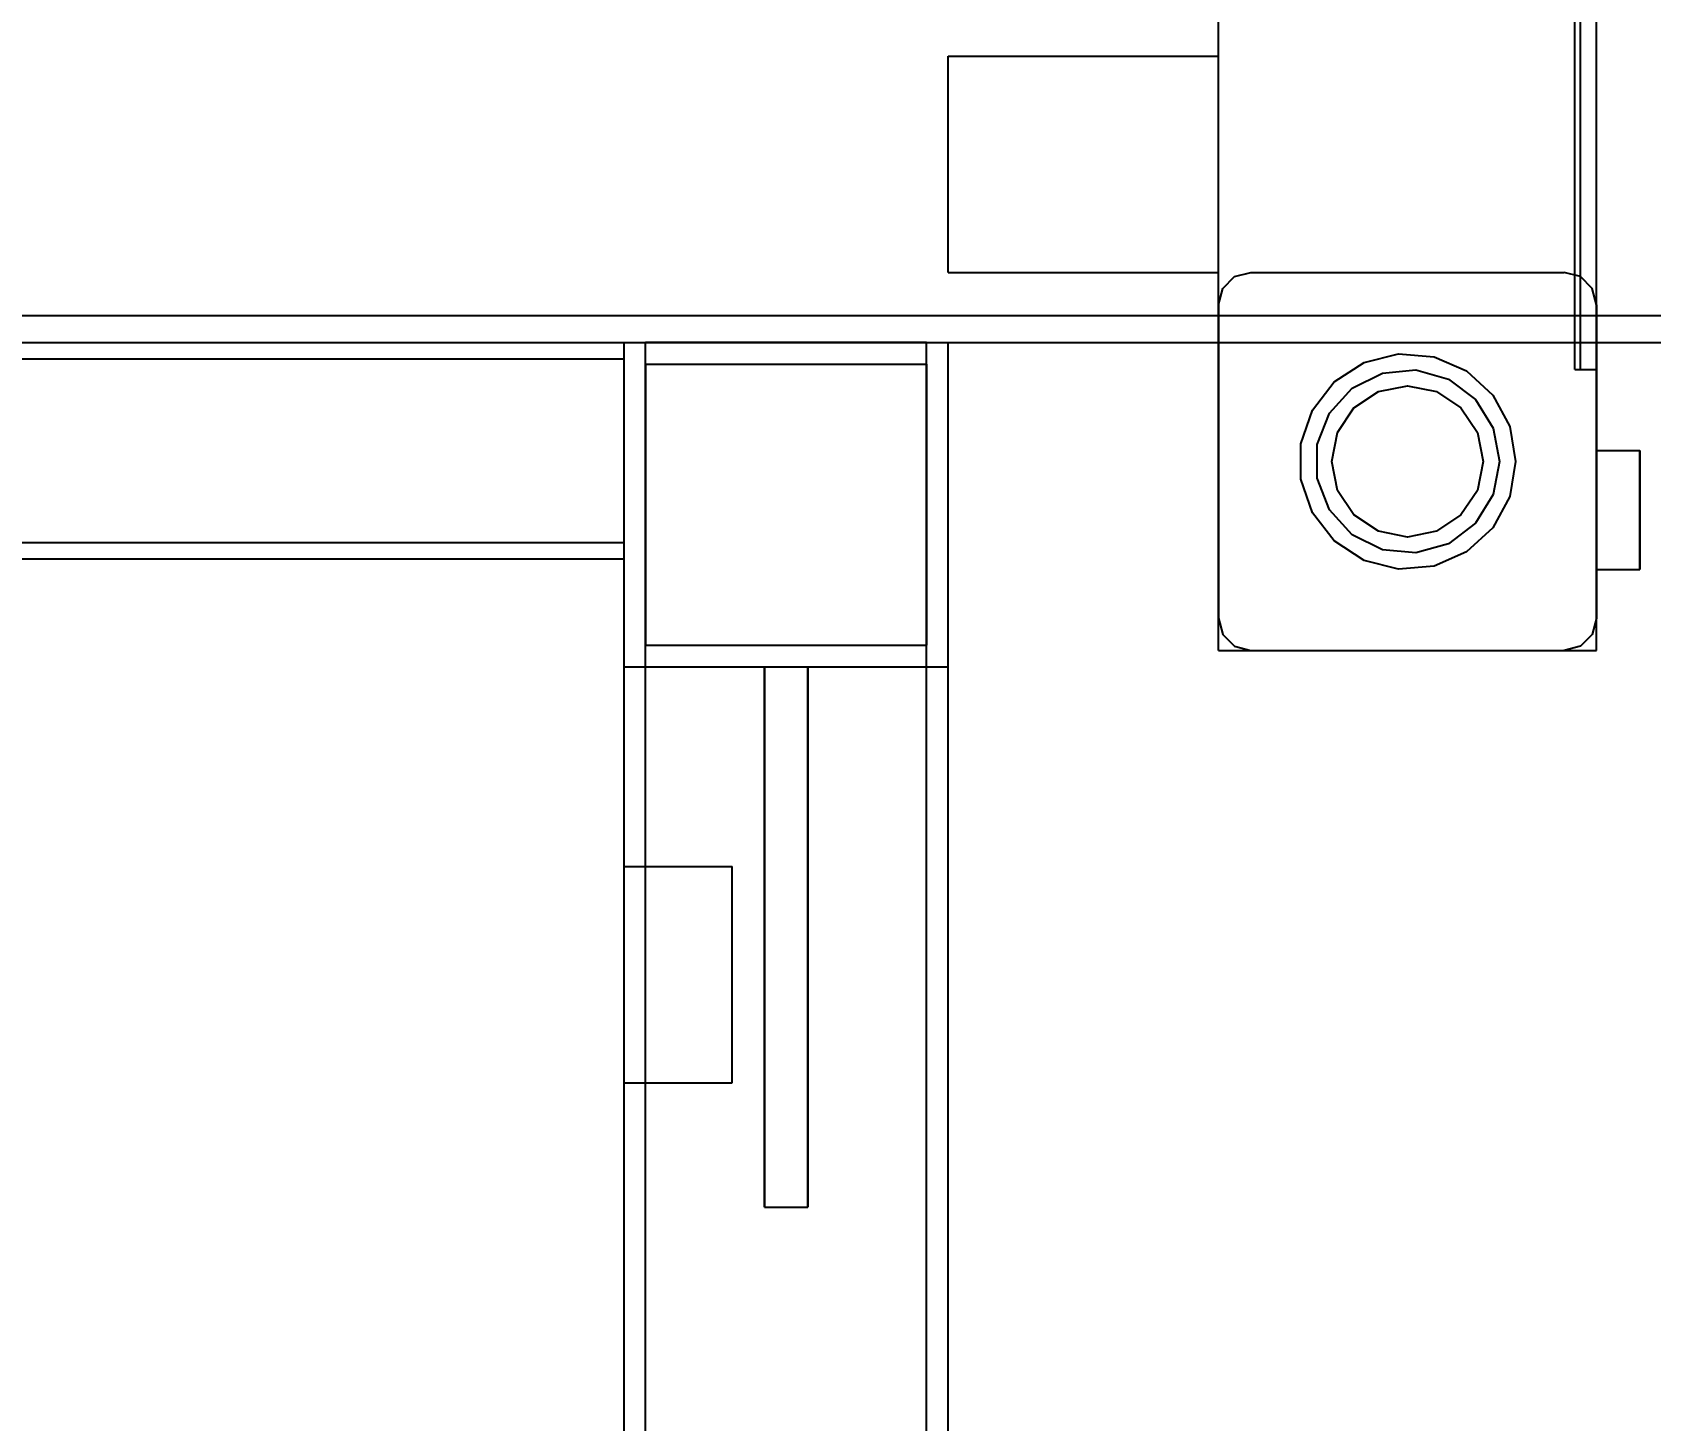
# Model space of a CAD drawing. Header units: millimetres. Extents: x -201 to 3037, y -406 to 3230.
# Drawn here: x 430.5 to 730, y 1017.5 to 1274.4 of the extents above; entities that cross this region are included whole.
import ezdxf

# ---------------------------------------------------------------- set-up
doc = ezdxf.new("R2010")
doc.units = ezdxf.units.MM
for name, color, linetype in [('DIM', 5, 'Continuous'), ('HIDDEN', 8, 'Continuous'), ('VISIBLE', 7, 'Continuous')]:
    doc.layers.add(name, color=color, linetype=linetype)
doc.styles.add('OpenSansCondensed-Light', font='OpenSansCondensed-Light.ttf')
doc.dimstyles.new('EZDXF', dxfattribs={"dimtxt": 0.25, "dimasz": 0.175, "dimexe": 0.375, "dimexo": 0.125, "dimgap": 0.1, "dimtad": 1, "dimlfac": 100, "dimzin": 12, "dimdsep": 46, "dimtxsty": 'OpenSansCondensed-Light', "dimblk": 'ARCHTICK', "dimcen": 2.5, "dimazin": 3, "dimtfac": 0.5, "dimtmove": 2, "dimatfit": 3})

# ---------------------------------------------------------------- blocks, each defined once
blk = doc.blocks.new('_ARCHTICK')
at = {"color": 0, "linetype": 'BYBLOCK', "const_width": 0.15}
blk.add_lwpolyline([(-0.5, -0.5), (0.5, 0.5)], dxfattribs=at)

msp = doc.modelspace()

# ---------------------------------------------------------------- linework, layer by layer
at = {"layer": 'HIDDEN'}
for points in [[(650, 1217), (650, 1340)], [(650, 1160), (650, 1340)], [(720, 1217), (720, 1340)], [(720, 1160), (720, 1340)], [(716, 1212), (716, 1322)], [(716, 1212), (716, 1322)], [(716, 1212), (716, 1322)], [(716, 1212), (716, 1322)], [(717, 1212), (717, 1322)], [(717, 1212), (717, 1322)], [(720, 1212), (720, 1322)], [(720, 1212), (720, 1322)], [(600, 1230), (600, 1270)], [(600, 1230), (600, 1270)], [(600, 1270), (650, 1270)], [(600, 1270), (650, 1270)], [(650, 1230), (650, 1270)], [(650, 1230), (650, 1270)], [(600, 1230), (650, 1230)], [(600, 1230), (650, 1230)], [(650, 1224), (650.8, 1227), (653, 1229.2), (656, 1230)], [(650, 1224), (650.8, 1227), (653, 1229.2), (656, 1230)], [(656, 1230), (714, 1230)], [(656, 1230), (714, 1230)], [(720, 1224), (719.2, 1227), (717, 1229.2), (714, 1230)], [(720, 1224), (719.2, 1227), (717, 1229.2), (714, 1230)], [(10, 1222), (1230, 1222)], [(10, 1222), (1230, 1222)], [(10, 1222), (1230, 1222)], [(10, 1222), (1230, 1222)], [(650, 1224), (650, 1166)], [(650, 1224), (650, 1166)], [(720, 1224), (720, 1166)], [(720, 1224), (720, 1166)], [(10, 1217), (600, 1217)], [(10, 1217), (1230, 1217)], [(10, 1217), (1230, 1217)], [(10, 1217), (1230, 1217)], [(70, 1217), (540, 1217)], [(70, 1217), (540, 1217)], [(70, 1217), (540, 1217)], [(540, 880), (540, 1217)], [(540, 880), (540, 1217)], [(540, 1217), (600, 1217)], [(540, 1217), (600, 1217)], [(540, 880), (540, 1217)], [(540, 880), (540, 1217)], [(540, 1217), (600, 1217)], [(540, 1217), (600, 1217)], [(540, 880), (540, 1217)], [(540, 1217), (600, 1217)], [(540, 880), (540, 1217)], [(540, 880), (540, 1217)], [(540, 1217), (600, 1217)], [(540, 1217), (600, 1217)], [(540, 1157), (540, 1217)], [(540, 1157), (540, 1217)], [(540, 1217), (600, 1217)], [(540, 1217), (600, 1217)], [(540, 1157), (540, 1217)], [(540, 1157), (540, 1217)], [(540, 1217), (600, 1217)], [(540, 1217), (600, 1217)], [(540, 1177), (540, 1217)], [(540, 1177), (540, 1217)], [(540, 1177), (540, 1217)], [(596, 1217), (544, 1217)], [(596, 1217), (544, 1217)], [(544, 880), (544, 1217)], [(544, 880), (544, 1217)], [(596, 1217), (544, 1217)], [(596, 1217), (544, 1217)], [(544, 880), (544, 1217)], [(544, 880), (544, 1217)], [(596, 1217), (544, 1217)], [(596, 1217), (544, 1217)], [(544, 880), (544, 1217)], [(544, 880), (544, 1217)], [(596, 1217), (544, 1217)], [(596, 1217), (544, 1217)], [(544, 880), (544, 1217)], [(544, 880), (544, 1217)], [(596, 880), (596, 1217)], [(596, 880), (596, 1217)], [(596, 880), (596, 1217)], [(596, 880), (596, 1217)], [(596, 880), (596, 1217)], [(596, 880), (596, 1217)], [(596, 880), (596, 1217)], [(596, 880), (596, 1217)], [(600, 880), (600, 1217)], [(600, 880), (600, 1217)], [(600, 880), (600, 1217)], [(600, 880), (600, 1217)], [(600, 880), (600, 1217)], [(600, 880), (600, 1217)], [(600, 880), (600, 1217)], [(600, 1157), (600, 1217)], [(600, 1157), (600, 1217)], [(600, 1157), (600, 1217)], [(600, 1157), (600, 1217)], [(70, 1214), (540, 1214)], [(70, 1214), (540, 1214)], [(70, 1214), (540, 1214)], [(70, 1214), (540, 1214)], [(540, 1180), (540, 1214)], [(540, 1180), (540, 1214)], [(540, 1180), (540, 1214)], [(540, 1180), (540, 1214)], [(544, 1213), (596, 1213)], [(544, 1213), (544, 1161)], [(544, 1213), (596, 1213)], [(544, 1213), (544, 1161)], [(544, 1213), (596, 1213)], [(544, 1213), (544, 1161)], [(544, 1213), (596, 1213)], [(544, 1213), (544, 1161)], [(596, 1213), (596, 1161)], [(596, 1213), (596, 1161)], [(596, 1213), (596, 1161)], [(596, 1213), (596, 1161)], [(705, 1195), (703.92, 1188.51), (700.78, 1182.72), (695.94, 1178.26), (689.91, 1175.61), (683.35, 1175.07), (676.97, 1176.68), (671.45, 1180.29), (667.41, 1185.48), (665.27, 1191.71), (665.27, 1198.29), (667.41, 1204.52), (671.45, 1209.71), (676.97, 1213.32), (683.35, 1214.93), (689.91, 1214.39), (695.94, 1211.74), (700.78, 1207.28), (703.92, 1201.49), (705, 1195)], [(705, 1195), (703.92, 1188.51), (700.78, 1182.72), (695.94, 1178.26), (689.91, 1175.61), (683.35, 1175.07), (676.97, 1176.68), (671.45, 1180.29), (667.41, 1185.48), (665.27, 1191.71), (665.27, 1198.29), (667.41, 1204.52), (671.45, 1209.71), (676.97, 1213.32), (683.35, 1214.93), (689.91, 1214.39), (695.94, 1211.74), (700.78, 1207.28), (703.92, 1201.49), (705, 1195)], [(702, 1195), (700.85, 1188.86), (697.56, 1183.55), (692.58, 1179.78), (686.57, 1178.07), (680.35, 1178.65), (674.76, 1181.43), (670.55, 1186.05), (668.29, 1191.88), (668.29, 1198.12), (670.55, 1203.95), (674.76, 1208.57), (680.35, 1211.35), (686.57, 1211.93), (692.58, 1210.22), (697.56, 1206.45), (700.85, 1201.14), (702, 1195)], [(702, 1195), (700.85, 1188.86), (697.56, 1183.55), (692.58, 1179.78), (686.57, 1178.07), (680.35, 1178.65), (674.76, 1181.43), (670.55, 1186.05), (668.29, 1191.88), (668.29, 1198.12), (670.55, 1203.95), (674.76, 1208.57), (680.35, 1211.35), (686.57, 1211.93), (692.58, 1210.22), (697.56, 1206.45), (700.85, 1201.14), (702, 1195)], [(716, 1212), (720, 1212)], [(716, 1212), (720, 1212)], [(716, 1212), (717, 1212)], [(716, 1212), (717, 1212)], [(699, 1195), (697.93, 1189.64), (694.9, 1185.1), (690.36, 1182.07), (685, 1181), (679.64, 1182.07), (675.1, 1185.1), (672.07, 1189.64), (671, 1195), (672.07, 1200.36), (675.1, 1204.9), (679.64, 1207.93), (685, 1209), (690.36, 1207.93), (694.9, 1204.9), (697.93, 1200.36), (699, 1195)], [(699, 1195), (697.93, 1189.64), (694.9, 1185.1), (690.36, 1182.07), (685, 1181), (679.64, 1182.07), (675.1, 1185.1), (672.07, 1189.64), (671, 1195), (672.07, 1200.36), (675.1, 1204.9), (679.64, 1207.93), (685, 1209), (690.36, 1207.93), (694.9, 1204.9), (697.93, 1200.36), (699, 1195)], [(720, 1197), (720, 1196.72), (720, 1195.91), (720, 1194.6), (720, 1192.86), (720, 1190.77), (720, 1188.45), (720, 1186), (720, 1183.55), (720, 1181.23), (720, 1179.14), (720, 1177.4), (720, 1176.09), (720, 1175.28), (720, 1175)], [(720, 1175), (720, 1175.28), (720, 1176.09), (720, 1177.4), (720, 1179.14), (720, 1181.23), (720, 1183.55), (720, 1186), (720, 1188.45), (720, 1190.77), (720, 1192.86), (720, 1194.6), (720, 1195.91), (720, 1196.72), (720, 1197)], [(720, 1197), (728, 1197)], [(720, 1197), (720, 1196.72), (720, 1195.91), (720, 1194.6), (720, 1192.86), (720, 1190.77), (720, 1188.45), (720, 1186), (720, 1183.55), (720, 1181.23), (720, 1179.14), (720, 1177.4), (720, 1176.09), (720, 1175.28), (720, 1175)], [(720, 1175), (720, 1175.28), (720, 1176.09), (720, 1177.4), (720, 1179.14), (720, 1181.23), (720, 1183.55), (720, 1186), (720, 1188.45), (720, 1190.77), (720, 1192.86), (720, 1194.6), (720, 1195.91), (720, 1196.72), (720, 1197)], [(720, 1197), (728, 1197)], [(720, 1197), (720, 1196.72), (720, 1195.91), (720, 1194.6), (720, 1192.86), (720, 1190.77), (720, 1188.45), (720, 1186), (720, 1183.55), (720, 1181.23), (720, 1179.14), (720, 1177.4), (720, 1176.09), (720, 1175.28), (720, 1175)], [(720, 1175), (720, 1175.28), (720, 1176.09), (720, 1177.4), (720, 1179.14), (720, 1181.23), (720, 1183.55), (720, 1186), (720, 1188.45), (720, 1190.77), (720, 1192.86), (720, 1194.6), (720, 1195.91), (720, 1196.72), (720, 1197)], [(728, 1175), (728, 1175.28), (728, 1176.09), (728, 1177.4), (728, 1179.14), (728, 1181.23), (728, 1183.55), (728, 1186), (728, 1188.45), (728, 1190.77), (728, 1192.86), (728, 1194.6), (728, 1195.91), (728, 1196.72), (728, 1197)], [(728, 1197), (728, 1196.72), (728, 1195.91), (728, 1194.6), (728, 1192.86), (728, 1190.77), (728, 1188.45), (728, 1186), (728, 1183.55), (728, 1181.23), (728, 1179.14), (728, 1177.4), (728, 1176.09), (728, 1175.28), (728, 1175)], [(728, 1175), (728, 1175.28), (728, 1176.09), (728, 1177.4), (728, 1179.14), (728, 1181.23), (728, 1183.55), (728, 1186), (728, 1188.45), (728, 1190.77), (728, 1192.86), (728, 1194.6), (728, 1195.91), (728, 1196.72), (728, 1197)], [(728, 1197), (728, 1196.72), (728, 1195.91), (728, 1194.6), (728, 1192.86), (728, 1190.77), (728, 1188.45), (728, 1186), (728, 1183.55), (728, 1181.23), (728, 1179.14), (728, 1177.4), (728, 1176.09), (728, 1175.28), (728, 1175)], [(728, 1175), (728, 1175.28), (728, 1176.09), (728, 1177.4), (728, 1179.14), (728, 1181.23), (728, 1183.55), (728, 1186), (728, 1188.45), (728, 1190.77), (728, 1192.86), (728, 1194.6), (728, 1195.91), (728, 1196.72), (728, 1197)], [(70, 1180), (540, 1180)], [(70, 1180), (540, 1180)], [(70, 1180), (540, 1180)], [(70, 1180), (540, 1180)], [(70, 1177), (540, 1177)], [(70, 1177), (540, 1177)], [(70, 1177), (540, 1177)], [(650, 1166), (650.8, 1163), (653, 1160.8), (656, 1160)], [(650, 1166), (650.8, 1163), (653, 1160.8), (656, 1160)], [(720, 1166), (719.2, 1163), (717, 1160.8), (714, 1160)], [(720, 1166), (719.2, 1163), (717, 1160.8), (714, 1160)], [(544, 1161), (596, 1161)], [(544, 1161), (596, 1161)], [(544, 1161), (596, 1161)], [(544, 1161), (596, 1161)], [(650, 1160), (720, 1160)], [(656, 1160), (714, 1160)], [(656, 1160), (714, 1160)], [(540, 1157), (600, 1157)], [(540, 1157), (600, 1157)], [(540, 1157), (600, 1157)], [(540, 1157), (600, 1157)], [(566, 1157), (574, 1157)], [(566, 1157), (574, 1157)], [(566, 1157), (566, 1057)], [(566, 1057), (566, 1157)], [(566, 1157), (574, 1157)], [(566, 1157), (574, 1157)], [(566, 1157), (566, 1057)], [(566, 1057), (566, 1157)], [(574, 1157), (574, 1057)], [(574, 1057), (574, 1157)], [(574, 1157), (574, 1057)], [(574, 1057), (574, 1157)], [(540, 1080), (540, 1120)], [(540, 1080), (540, 1120)], [(540, 1120), (560, 1120)], [(560, 1080), (560, 1120)], [(540, 1080), (560, 1080)], [(566, 1057), (574, 1057)], [(566, 1057), (574, 1057)]]:
    msp.add_lwpolyline(points, dxfattribs=at)
at = {"layer": 'VISIBLE'}
for points in [[(70, 1217), (540, 1217)], [(540, 1120), (540, 1217)], [(540, 1217), (600, 1217)], [(540, 1177), (540, 1217)], [(600, 880), (600, 1217)], [(600, 1217), (1230, 1217)], [(650, 1160), (650, 1217)], [(720, 1160), (720, 1217)], [(720, 1197), (728, 1197)], [(728, 1197), (728, 1196.72), (728, 1195.91), (728, 1194.6), (728, 1192.86), (728, 1190.77), (728, 1188.45), (728, 1186), (728, 1183.55), (728, 1181.23), (728, 1179.14), (728, 1177.4), (728, 1176.09), (728, 1175.28), (728, 1175)], [(70, 1177), (540, 1177)], [(720, 1175), (728, 1175)], [(650, 1160), (720, 1160)], [(540, 1080), (540, 1120)], [(540, 1120), (560, 1120)], [(560, 1080), (560, 1120)], [(540, 880), (540, 1080)], [(540, 1080), (560, 1080)]]:
    msp.add_lwpolyline(points, dxfattribs=at)

# ---------------------------------------------------------------- dimensions: what is measured, and where the dimension line sits
at = {"layer": 'DIM'}
msp.add_linear_dim(base=(340, 1718), p1=(340, 945), p2=(785, 945), dimstyle='EZDXF', override={"dimtxt": 18, "dimasz": 12, "dimdec": 0, "dimlfac": 1}, dxfattribs=at).render()

doc.saveas('drawing.dxf')
